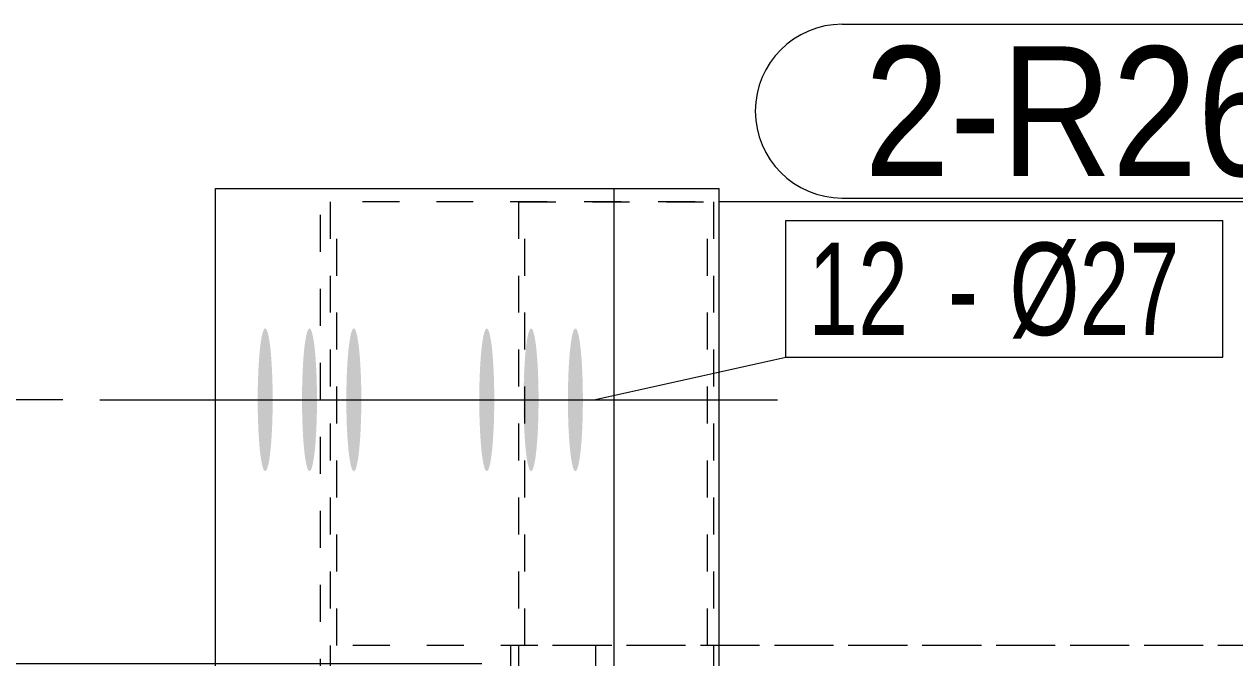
# Model space of a CAD drawing. Header units: millimetres. Extents: x 2 to 825, y 1 to 579.
# Drawn here: x 76.03 to 108.77, y 518.48 to 535.62 of the extents above; entities that cross this region are included whole.
import ezdxf

# ---------------------------------------------------------------- set-up
doc = ezdxf.new("R2010")
doc.units = ezdxf.units.MM
doc.linetypes.add('XKITLINE00', pattern=[0])
doc.linetypes.add('XKITLINE01', pattern=[4, 1, -1, 1, -1])
for name, color, linetype, lineweight in [('Bolt', 3, 'Continuous', 0), ('BoltMark', 7, 'Continuous', 0), ('Dimensions', 7, 'Continuous', 0), ('Part', 2, 'Continuous', 0), ('PartMark', 7, 'Continuous', 0)]:
    doc.layers.add(name, color=color, linetype=linetype, lineweight=lineweight)
doc.styles.add('ARIAL', font='ARIAL.TTF')
doc.styles.add('ARIAL_NARROW', font='ARIALN.TTF')

# ---------------------------------------------------------------- blocks, each defined once
blk = doc.blocks.new('*A45')
at = {"layer": 'Bolt'}
for points in [[(82.748, 525.413), (82.748, 525.365), (82.747, 525.318), (82.747, 525.271), (82.746, 525.224), (82.746, 525.177), (82.745, 525.13), (82.744, 525.084), (82.743, 525.037), (82.742, 524.991), (82.741, 524.946), (82.739, 524.9), (82.738, 524.855), (82.736, 524.81), (82.734, 524.766), (82.732, 524.722), (82.73, 524.678), (82.728, 524.635), (82.726, 524.593), (82.724, 524.551), (82.722, 524.509), (82.719, 524.468), (82.716, 524.428), (82.714, 524.388), (82.711, 524.349), (82.708, 524.311), (82.705, 524.273), (82.702, 524.236), (82.699, 524.2), (82.695, 524.165), (82.692, 524.13), (82.689, 524.096), (82.685, 524.063), (82.681, 524.031), (82.678, 524), (82.674, 523.969), (82.67, 523.94), (82.666, 523.911), (82.662, 523.883), (82.658, 523.856), (82.654, 523.831), (82.65, 523.806), (82.645, 523.782), (82.641, 523.759), (82.636, 523.737), (82.632, 523.717), (82.628, 523.697), (82.623, 523.678), (82.618, 523.661), (82.614, 523.644), (82.609, 523.629), (82.604, 523.614), (82.599, 523.601), (82.595, 523.589), (82.59, 523.578), (82.585, 523.568), (82.58, 523.56), (82.575, 523.552), (82.57, 523.546), (82.565, 523.541), (82.56, 523.537), (82.555, 523.534), (82.55, 523.532), (82.546, 523.531), (82.541, 523.532), (82.536, 523.534), (82.531, 523.537), (82.526, 523.541), (82.521, 523.546), (82.516, 523.552), (82.511, 523.56), (82.506, 523.568), (82.501, 523.578), (82.496, 523.589), (82.492, 523.601), (82.487, 523.614), (82.482, 523.629), (82.477, 523.644), (82.473, 523.661), (82.468, 523.678), (82.464, 523.697), (82.459, 523.717), (82.455, 523.737), (82.45, 523.759), (82.446, 523.782), (82.442, 523.806), (82.437, 523.831), (82.433, 523.856), (82.429, 523.883), (82.425, 523.911), (82.421, 523.94), (82.417, 523.969), (82.413, 524), (82.41, 524.031), (82.406, 524.063), (82.402, 524.096), (82.399, 524.13), (82.396, 524.165), (82.392, 524.2), (82.389, 524.236), (82.386, 524.273), (82.383, 524.311), (82.38, 524.349), (82.377, 524.388), (82.375, 524.428), (82.372, 524.468), (82.37, 524.509), (82.367, 524.551), (82.365, 524.593), (82.363, 524.635), (82.361, 524.678), (82.359, 524.722), (82.357, 524.766), (82.355, 524.81), (82.353, 524.855), (82.352, 524.9), (82.351, 524.946), (82.349, 524.991), (82.348, 525.037), (82.347, 525.084), (82.346, 525.13), (82.345, 525.177), (82.345, 525.224), (82.344, 525.271), (82.344, 525.318), (82.343, 525.365), (82.343, 525.413), (82.343, 525.46), (82.343, 525.507), (82.343, 525.555), (82.344, 525.602), (82.344, 525.649), (82.345, 525.696), (82.345, 525.743), (82.346, 525.79), (82.347, 525.836), (82.348, 525.882), (82.349, 525.929), (82.351, 525.974), (82.352, 526.02), (82.353, 526.065), (82.355, 526.11), (82.357, 526.154), (82.359, 526.198), (82.361, 526.241), (82.363, 526.285), (82.365, 526.327), (82.367, 526.369), (82.37, 526.411), (82.372, 526.451), (82.375, 526.492), (82.377, 526.531), (82.38, 526.57), (82.383, 526.609), (82.386, 526.646), (82.389, 526.683), (82.392, 526.72), (82.396, 526.755), (82.399, 526.79), (82.402, 526.824), (82.406, 526.857), (82.41, 526.889), (82.413, 526.92), (82.417, 526.951), (82.421, 526.98), (82.425, 527.009), (82.429, 527.037), (82.433, 527.063), (82.437, 527.089), (82.442, 527.114), (82.446, 527.138), (82.45, 527.161), (82.455, 527.183), (82.459, 527.203), (82.464, 527.223), (82.468, 527.242), (82.473, 527.259), (82.477, 527.276), (82.482, 527.291), (82.487, 527.305), (82.492, 527.319), (82.496, 527.331), (82.501, 527.342), (82.506, 527.351), (82.511, 527.36), (82.516, 527.368), (82.521, 527.374), (82.526, 527.379), (82.531, 527.383), (82.536, 527.386), (82.541, 527.388), (82.546, 527.389), (82.55, 527.388), (82.555, 527.386), (82.56, 527.383), (82.565, 527.379), (82.57, 527.374), (82.575, 527.368), (82.58, 527.36), (82.585, 527.351), (82.59, 527.342), (82.595, 527.331), (82.599, 527.319), (82.604, 527.305), (82.609, 527.291), (82.614, 527.276), (82.618, 527.259), (82.623, 527.242), (82.628, 527.223), (82.632, 527.203), (82.636, 527.183), (82.641, 527.161), (82.645, 527.138), (82.65, 527.114), (82.654, 527.089), (82.658, 527.063), (82.662, 527.037), (82.666, 527.009), (82.67, 526.98), (82.674, 526.951), (82.678, 526.92), (82.681, 526.889), (82.685, 526.857), (82.689, 526.824), (82.692, 526.79), (82.695, 526.755), (82.699, 526.72), (82.702, 526.683), (82.705, 526.646), (82.708, 526.609), (82.711, 526.57), (82.714, 526.531), (82.716, 526.492), (82.719, 526.451), (82.722, 526.411), (82.724, 526.369), (82.726, 526.327), (82.728, 526.285), (82.73, 526.241), (82.732, 526.198), (82.734, 526.154), (82.736, 526.11), (82.738, 526.065), (82.739, 526.02), (82.741, 525.974), (82.742, 525.929), (82.743, 525.882), (82.744, 525.836), (82.745, 525.79), (82.746, 525.743), (82.746, 525.696), (82.747, 525.649), (82.747, 525.602), (82.748, 525.555), (82.748, 525.507), (82.748, 525.46)], [(83.947, 525.413), (83.946, 525.365), (83.946, 525.318), (83.946, 525.271), (83.945, 525.224), (83.944, 525.177), (83.944, 525.13), (83.943, 525.084), (83.942, 525.037), (83.941, 524.991), (83.939, 524.946), (83.938, 524.9), (83.936, 524.855), (83.935, 524.81), (83.933, 524.766), (83.931, 524.722), (83.929, 524.678), (83.927, 524.635), (83.925, 524.593), (83.923, 524.551), (83.92, 524.509), (83.918, 524.468), (83.915, 524.428), (83.913, 524.388), (83.91, 524.349), (83.907, 524.311), (83.904, 524.273), (83.901, 524.236), (83.898, 524.2), (83.894, 524.165), (83.891, 524.13), (83.887, 524.096), (83.884, 524.063), (83.88, 524.031), (83.876, 524), (83.873, 523.969), (83.869, 523.94), (83.865, 523.911), (83.861, 523.883), (83.857, 523.856), (83.853, 523.831), (83.848, 523.806), (83.844, 523.782), (83.84, 523.759), (83.835, 523.737), (83.831, 523.717), (83.826, 523.697), (83.822, 523.678), (83.817, 523.661), (83.812, 523.644), (83.808, 523.629), (83.803, 523.614), (83.798, 523.601), (83.793, 523.589), (83.789, 523.578), (83.784, 523.568), (83.779, 523.56), (83.774, 523.552), (83.769, 523.546), (83.764, 523.541), (83.759, 523.537), (83.754, 523.534), (83.749, 523.532), (83.744, 523.531), (83.739, 523.532), (83.734, 523.534), (83.729, 523.537), (83.725, 523.541), (83.72, 523.546), (83.715, 523.552), (83.71, 523.56), (83.705, 523.568), (83.7, 523.578), (83.695, 523.589), (83.69, 523.601), (83.686, 523.614), (83.681, 523.629), (83.676, 523.644), (83.672, 523.661), (83.667, 523.678), (83.662, 523.697), (83.658, 523.717), (83.653, 523.737), (83.649, 523.759), (83.645, 523.782), (83.64, 523.806), (83.636, 523.831), (83.632, 523.856), (83.628, 523.883), (83.624, 523.911), (83.62, 523.94), (83.616, 523.969), (83.612, 524), (83.608, 524.031), (83.605, 524.063), (83.601, 524.096), (83.598, 524.13), (83.594, 524.165), (83.591, 524.2), (83.588, 524.236), (83.585, 524.273), (83.582, 524.311), (83.579, 524.349), (83.576, 524.388), (83.573, 524.428), (83.571, 524.468), (83.568, 524.509), (83.566, 524.551), (83.564, 524.593), (83.561, 524.635), (83.559, 524.678), (83.557, 524.722), (83.556, 524.766), (83.554, 524.81), (83.552, 524.855), (83.551, 524.9), (83.549, 524.946), (83.548, 524.991), (83.547, 525.037), (83.546, 525.084), (83.545, 525.13), (83.544, 525.177), (83.544, 525.224), (83.543, 525.271), (83.543, 525.318), (83.542, 525.365), (83.542, 525.413), (83.542, 525.46), (83.542, 525.507), (83.542, 525.555), (83.543, 525.602), (83.543, 525.649), (83.544, 525.696), (83.544, 525.743), (83.545, 525.79), (83.546, 525.836), (83.547, 525.882), (83.548, 525.929), (83.549, 525.974), (83.551, 526.02), (83.552, 526.065), (83.554, 526.11), (83.556, 526.154), (83.557, 526.198), (83.559, 526.241), (83.561, 526.285), (83.564, 526.327), (83.566, 526.369), (83.568, 526.411), (83.571, 526.451), (83.573, 526.492), (83.576, 526.531), (83.579, 526.57), (83.582, 526.609), (83.585, 526.646), (83.588, 526.683), (83.591, 526.72), (83.594, 526.755), (83.598, 526.79), (83.601, 526.824), (83.605, 526.857), (83.608, 526.889), (83.612, 526.92), (83.616, 526.951), (83.62, 526.98), (83.624, 527.009), (83.628, 527.037), (83.632, 527.063), (83.636, 527.089), (83.64, 527.114), (83.645, 527.138), (83.649, 527.161), (83.653, 527.183), (83.658, 527.203), (83.662, 527.223), (83.667, 527.242), (83.672, 527.259), (83.676, 527.276), (83.681, 527.291), (83.686, 527.305), (83.69, 527.319), (83.695, 527.331), (83.7, 527.342), (83.705, 527.351), (83.71, 527.36), (83.715, 527.368), (83.72, 527.374), (83.725, 527.379), (83.729, 527.383), (83.734, 527.386), (83.739, 527.388), (83.744, 527.389), (83.749, 527.388), (83.754, 527.386), (83.759, 527.383), (83.764, 527.379), (83.769, 527.374), (83.774, 527.368), (83.779, 527.36), (83.784, 527.351), (83.789, 527.342), (83.793, 527.331), (83.798, 527.319), (83.803, 527.305), (83.808, 527.291), (83.812, 527.276), (83.817, 527.259), (83.822, 527.242), (83.826, 527.223), (83.831, 527.203), (83.835, 527.183), (83.84, 527.161), (83.844, 527.138), (83.848, 527.114), (83.853, 527.089), (83.857, 527.063), (83.861, 527.037), (83.865, 527.009), (83.869, 526.98), (83.873, 526.951), (83.876, 526.92), (83.88, 526.889), (83.884, 526.857), (83.887, 526.824), (83.891, 526.79), (83.894, 526.755), (83.898, 526.72), (83.901, 526.683), (83.904, 526.646), (83.907, 526.609), (83.91, 526.57), (83.913, 526.531), (83.915, 526.492), (83.918, 526.451), (83.92, 526.411), (83.923, 526.369), (83.925, 526.327), (83.927, 526.285), (83.929, 526.241), (83.931, 526.198), (83.933, 526.154), (83.935, 526.11), (83.936, 526.065), (83.938, 526.02), (83.939, 525.974), (83.941, 525.929), (83.942, 525.882), (83.943, 525.836), (83.944, 525.79), (83.944, 525.743), (83.945, 525.696), (83.946, 525.649), (83.946, 525.602), (83.946, 525.555), (83.947, 525.507), (83.947, 525.46)], [(85.145, 525.413), (85.145, 525.365), (85.145, 525.318), (85.144, 525.271), (85.144, 525.224), (85.143, 525.177), (85.142, 525.13), (85.142, 525.084), (85.141, 525.037), (85.139, 524.991), (85.138, 524.946), (85.137, 524.9), (85.135, 524.855), (85.134, 524.81), (85.132, 524.766), (85.13, 524.722), (85.128, 524.678), (85.126, 524.635), (85.124, 524.593), (85.122, 524.551), (85.119, 524.509), (85.117, 524.468), (85.114, 524.428), (85.111, 524.388), (85.109, 524.349), (85.106, 524.311), (85.103, 524.273), (85.1, 524.236), (85.096, 524.2), (85.093, 524.165), (85.09, 524.13), (85.086, 524.096), (85.083, 524.063), (85.079, 524.031), (85.075, 524), (85.071, 523.969), (85.068, 523.94), (85.064, 523.911), (85.06, 523.883), (85.056, 523.856), (85.051, 523.831), (85.047, 523.806), (85.043, 523.782), (85.038, 523.759), (85.034, 523.737), (85.03, 523.717), (85.025, 523.697), (85.021, 523.678), (85.016, 523.661), (85.011, 523.644), (85.007, 523.629), (85.002, 523.614), (84.997, 523.601), (84.992, 523.589), (84.987, 523.578), (84.983, 523.568), (84.978, 523.56), (84.973, 523.552), (84.968, 523.546), (84.963, 523.541), (84.958, 523.537), (84.953, 523.534), (84.948, 523.532), (84.943, 523.531), (84.938, 523.532), (84.933, 523.534), (84.928, 523.537), (84.923, 523.541), (84.918, 523.546), (84.913, 523.552), (84.909, 523.56), (84.904, 523.568), (84.899, 523.578), (84.894, 523.589), (84.889, 523.601), (84.884, 523.614), (84.88, 523.629), (84.875, 523.644), (84.87, 523.661), (84.866, 523.678), (84.861, 523.697), (84.857, 523.717), (84.852, 523.737), (84.848, 523.759), (84.843, 523.782), (84.839, 523.806), (84.835, 523.831), (84.831, 523.856), (84.827, 523.883), (84.823, 523.911), (84.819, 523.94), (84.815, 523.969), (84.811, 524), (84.807, 524.031), (84.804, 524.063), (84.8, 524.096), (84.797, 524.13), (84.793, 524.165), (84.79, 524.2), (84.787, 524.236), (84.784, 524.273), (84.781, 524.311), (84.778, 524.349), (84.775, 524.388), (84.772, 524.428), (84.77, 524.468), (84.767, 524.509), (84.765, 524.551), (84.762, 524.593), (84.76, 524.635), (84.758, 524.678), (84.756, 524.722), (84.754, 524.766), (84.753, 524.81), (84.751, 524.855), (84.75, 524.9), (84.748, 524.946), (84.747, 524.991), (84.746, 525.037), (84.745, 525.084), (84.744, 525.13), (84.743, 525.177), (84.742, 525.224), (84.742, 525.271), (84.741, 525.318), (84.741, 525.365), (84.741, 525.413), (84.741, 525.46), (84.741, 525.507), (84.741, 525.555), (84.741, 525.602), (84.742, 525.649), (84.742, 525.696), (84.743, 525.743), (84.744, 525.79), (84.745, 525.836), (84.746, 525.882), (84.747, 525.929), (84.748, 525.974), (84.75, 526.02), (84.751, 526.065), (84.753, 526.11), (84.754, 526.154), (84.756, 526.198), (84.758, 526.241), (84.76, 526.285), (84.762, 526.327), (84.765, 526.369), (84.767, 526.411), (84.77, 526.451), (84.772, 526.492), (84.775, 526.531), (84.778, 526.57), (84.781, 526.609), (84.784, 526.646), (84.787, 526.683), (84.79, 526.72), (84.793, 526.755), (84.797, 526.79), (84.8, 526.824), (84.804, 526.857), (84.807, 526.889), (84.811, 526.92), (84.815, 526.951), (84.819, 526.98), (84.823, 527.009), (84.827, 527.037), (84.831, 527.063), (84.835, 527.089), (84.839, 527.114), (84.843, 527.138), (84.848, 527.161), (84.852, 527.183), (84.857, 527.203), (84.861, 527.223), (84.866, 527.242), (84.87, 527.259), (84.875, 527.276), (84.88, 527.291), (84.884, 527.305), (84.889, 527.319), (84.894, 527.331), (84.899, 527.342), (84.904, 527.351), (84.909, 527.36), (84.913, 527.368), (84.918, 527.374), (84.923, 527.379), (84.928, 527.383), (84.933, 527.386), (84.938, 527.388), (84.943, 527.389), (84.948, 527.388), (84.953, 527.386), (84.958, 527.383), (84.963, 527.379), (84.968, 527.374), (84.973, 527.368), (84.978, 527.36), (84.983, 527.351), (84.987, 527.342), (84.992, 527.331), (84.997, 527.319), (85.002, 527.305), (85.007, 527.291), (85.011, 527.276), (85.016, 527.259), (85.021, 527.242), (85.025, 527.223), (85.03, 527.203), (85.034, 527.183), (85.038, 527.161), (85.043, 527.138), (85.047, 527.114), (85.051, 527.089), (85.056, 527.063), (85.06, 527.037), (85.064, 527.009), (85.068, 526.98), (85.071, 526.951), (85.075, 526.92), (85.079, 526.889), (85.083, 526.857), (85.086, 526.824), (85.09, 526.79), (85.093, 526.755), (85.096, 526.72), (85.1, 526.683), (85.103, 526.646), (85.106, 526.609), (85.109, 526.57), (85.111, 526.531), (85.114, 526.492), (85.117, 526.451), (85.119, 526.411), (85.122, 526.369), (85.124, 526.327), (85.126, 526.285), (85.128, 526.241), (85.13, 526.198), (85.132, 526.154), (85.134, 526.11), (85.135, 526.065), (85.137, 526.02), (85.138, 525.974), (85.139, 525.929), (85.141, 525.882), (85.142, 525.836), (85.142, 525.79), (85.143, 525.743), (85.144, 525.696), (85.144, 525.649), (85.145, 525.602), (85.145, 525.555), (85.145, 525.507), (85.145, 525.46)], [(88.742, 525.413), (88.742, 525.365), (88.741, 525.318), (88.741, 525.271), (88.74, 525.224), (88.74, 525.177), (88.739, 525.13), (88.738, 525.084), (88.737, 525.037), (88.736, 524.991), (88.734, 524.946), (88.733, 524.9), (88.732, 524.855), (88.73, 524.81), (88.728, 524.766), (88.726, 524.722), (88.724, 524.678), (88.722, 524.635), (88.72, 524.593), (88.718, 524.551), (88.716, 524.509), (88.713, 524.468), (88.71, 524.428), (88.708, 524.388), (88.705, 524.349), (88.702, 524.311), (88.699, 524.273), (88.696, 524.236), (88.693, 524.2), (88.689, 524.165), (88.686, 524.13), (88.683, 524.096), (88.679, 524.063), (88.675, 524.031), (88.672, 524), (88.668, 523.969), (88.664, 523.94), (88.66, 523.911), (88.656, 523.883), (88.652, 523.856), (88.648, 523.831), (88.644, 523.806), (88.639, 523.782), (88.635, 523.759), (88.63, 523.737), (88.626, 523.717), (88.622, 523.697), (88.617, 523.678), (88.612, 523.661), (88.608, 523.644), (88.603, 523.629), (88.598, 523.614), (88.593, 523.601), (88.589, 523.589), (88.584, 523.578), (88.579, 523.568), (88.574, 523.56), (88.569, 523.552), (88.564, 523.546), (88.559, 523.541), (88.554, 523.537), (88.549, 523.534), (88.544, 523.532), (88.54, 523.531), (88.535, 523.532), (88.53, 523.534), (88.525, 523.537), (88.52, 523.541), (88.515, 523.546), (88.51, 523.552), (88.505, 523.56), (88.5, 523.568), (88.495, 523.578), (88.49, 523.589), (88.486, 523.601), (88.481, 523.614), (88.476, 523.629), (88.471, 523.644), (88.467, 523.661), (88.462, 523.678), (88.458, 523.697), (88.453, 523.717), (88.449, 523.737), (88.444, 523.759), (88.44, 523.782), (88.436, 523.806), (88.431, 523.831), (88.427, 523.856), (88.423, 523.883), (88.419, 523.911), (88.415, 523.94), (88.411, 523.969), (88.407, 524), (88.404, 524.031), (88.4, 524.063), (88.396, 524.096), (88.393, 524.13), (88.39, 524.165), (88.386, 524.2), (88.383, 524.236), (88.38, 524.273), (88.377, 524.311), (88.374, 524.349), (88.371, 524.388), (88.369, 524.428), (88.366, 524.468), (88.364, 524.509), (88.361, 524.551), (88.359, 524.593), (88.357, 524.635), (88.355, 524.678), (88.353, 524.722), (88.351, 524.766), (88.349, 524.81), (88.347, 524.855), (88.346, 524.9), (88.345, 524.946), (88.343, 524.991), (88.342, 525.037), (88.341, 525.084), (88.34, 525.13), (88.339, 525.177), (88.339, 525.224), (88.338, 525.271), (88.338, 525.318), (88.337, 525.365), (88.337, 525.413), (88.337, 525.46), (88.337, 525.507), (88.337, 525.555), (88.338, 525.602), (88.338, 525.649), (88.339, 525.696), (88.339, 525.743), (88.34, 525.79), (88.341, 525.836), (88.342, 525.882), (88.343, 525.929), (88.345, 525.974), (88.346, 526.02), (88.347, 526.065), (88.349, 526.11), (88.351, 526.154), (88.353, 526.198), (88.355, 526.241), (88.357, 526.285), (88.359, 526.327), (88.361, 526.369), (88.364, 526.411), (88.366, 526.451), (88.369, 526.492), (88.371, 526.531), (88.374, 526.57), (88.377, 526.609), (88.38, 526.646), (88.383, 526.683), (88.386, 526.72), (88.39, 526.755), (88.393, 526.79), (88.396, 526.824), (88.4, 526.857), (88.404, 526.889), (88.407, 526.92), (88.411, 526.951), (88.415, 526.98), (88.419, 527.009), (88.423, 527.037), (88.427, 527.063), (88.431, 527.089), (88.436, 527.114), (88.44, 527.138), (88.444, 527.161), (88.449, 527.183), (88.453, 527.203), (88.458, 527.223), (88.462, 527.242), (88.467, 527.259), (88.471, 527.276), (88.476, 527.291), (88.481, 527.305), (88.486, 527.319), (88.49, 527.331), (88.495, 527.342), (88.5, 527.351), (88.505, 527.36), (88.51, 527.368), (88.515, 527.374), (88.52, 527.379), (88.525, 527.383), (88.53, 527.386), (88.535, 527.388), (88.54, 527.389), (88.544, 527.388), (88.549, 527.386), (88.554, 527.383), (88.559, 527.379), (88.564, 527.374), (88.569, 527.368), (88.574, 527.36), (88.579, 527.351), (88.584, 527.342), (88.589, 527.331), (88.593, 527.319), (88.598, 527.305), (88.603, 527.291), (88.608, 527.276), (88.612, 527.259), (88.617, 527.242), (88.622, 527.223), (88.626, 527.203), (88.63, 527.183), (88.635, 527.161), (88.639, 527.138), (88.644, 527.114), (88.648, 527.089), (88.652, 527.063), (88.656, 527.037), (88.66, 527.009), (88.664, 526.98), (88.668, 526.951), (88.672, 526.92), (88.675, 526.889), (88.679, 526.857), (88.683, 526.824), (88.686, 526.79), (88.689, 526.755), (88.693, 526.72), (88.696, 526.683), (88.699, 526.646), (88.702, 526.609), (88.705, 526.57), (88.708, 526.531), (88.71, 526.492), (88.713, 526.451), (88.716, 526.411), (88.718, 526.369), (88.72, 526.327), (88.722, 526.285), (88.724, 526.241), (88.726, 526.198), (88.728, 526.154), (88.73, 526.11), (88.732, 526.065), (88.733, 526.02), (88.734, 525.974), (88.736, 525.929), (88.737, 525.882), (88.738, 525.836), (88.739, 525.79), (88.74, 525.743), (88.74, 525.696), (88.741, 525.649), (88.741, 525.602), (88.742, 525.555), (88.742, 525.507), (88.742, 525.46)], [(89.941, 525.413), (89.94, 525.365), (89.94, 525.318), (89.94, 525.271), (89.939, 525.224), (89.938, 525.177), (89.938, 525.13), (89.937, 525.084), (89.936, 525.037), (89.935, 524.991), (89.933, 524.946), (89.932, 524.9), (89.93, 524.855), (89.929, 524.81), (89.927, 524.766), (89.925, 524.722), (89.923, 524.678), (89.921, 524.635), (89.919, 524.593), (89.917, 524.551), (89.914, 524.509), (89.912, 524.468), (89.909, 524.428), (89.907, 524.388), (89.904, 524.349), (89.901, 524.311), (89.898, 524.273), (89.895, 524.236), (89.891, 524.2), (89.888, 524.165), (89.885, 524.13), (89.881, 524.096), (89.878, 524.063), (89.874, 524.031), (89.87, 524), (89.867, 523.969), (89.863, 523.94), (89.859, 523.911), (89.855, 523.883), (89.851, 523.856), (89.847, 523.831), (89.842, 523.806), (89.838, 523.782), (89.834, 523.759), (89.829, 523.737), (89.825, 523.717), (89.82, 523.697), (89.816, 523.678), (89.811, 523.661), (89.806, 523.644), (89.802, 523.629), (89.797, 523.614), (89.792, 523.601), (89.787, 523.589), (89.783, 523.578), (89.778, 523.568), (89.773, 523.56), (89.768, 523.552), (89.763, 523.546), (89.758, 523.541), (89.753, 523.537), (89.748, 523.534), (89.743, 523.532), (89.738, 523.531), (89.733, 523.532), (89.728, 523.534), (89.723, 523.537), (89.718, 523.541), (89.714, 523.546), (89.709, 523.552), (89.704, 523.56), (89.699, 523.568), (89.694, 523.578), (89.689, 523.589), (89.684, 523.601), (89.68, 523.614), (89.675, 523.629), (89.67, 523.644), (89.666, 523.661), (89.661, 523.678), (89.656, 523.697), (89.652, 523.717), (89.647, 523.737), (89.643, 523.759), (89.639, 523.782), (89.634, 523.806), (89.63, 523.831), (89.626, 523.856), (89.622, 523.883), (89.618, 523.911), (89.614, 523.94), (89.61, 523.969), (89.606, 524), (89.602, 524.031), (89.599, 524.063), (89.595, 524.096), (89.592, 524.13), (89.588, 524.165), (89.585, 524.2), (89.582, 524.236), (89.579, 524.273), (89.576, 524.311), (89.573, 524.349), (89.57, 524.388), (89.567, 524.428), (89.565, 524.468), (89.562, 524.509), (89.56, 524.551), (89.558, 524.593), (89.555, 524.635), (89.553, 524.678), (89.551, 524.722), (89.55, 524.766), (89.548, 524.81), (89.546, 524.855), (89.545, 524.9), (89.543, 524.946), (89.542, 524.991), (89.541, 525.037), (89.54, 525.084), (89.539, 525.13), (89.538, 525.177), (89.538, 525.224), (89.537, 525.271), (89.537, 525.318), (89.536, 525.365), (89.536, 525.413), (89.536, 525.46), (89.536, 525.507), (89.536, 525.555), (89.537, 525.602), (89.537, 525.649), (89.538, 525.696), (89.538, 525.743), (89.539, 525.79), (89.54, 525.836), (89.541, 525.882), (89.542, 525.929), (89.543, 525.974), (89.545, 526.02), (89.546, 526.065), (89.548, 526.11), (89.55, 526.154), (89.551, 526.198), (89.553, 526.241), (89.555, 526.285), (89.558, 526.327), (89.56, 526.369), (89.562, 526.411), (89.565, 526.451), (89.567, 526.492), (89.57, 526.531), (89.573, 526.57), (89.576, 526.609), (89.579, 526.646), (89.582, 526.683), (89.585, 526.72), (89.588, 526.755), (89.592, 526.79), (89.595, 526.824), (89.599, 526.857), (89.602, 526.889), (89.606, 526.92), (89.61, 526.951), (89.614, 526.98), (89.618, 527.009), (89.622, 527.037), (89.626, 527.063), (89.63, 527.089), (89.634, 527.114), (89.639, 527.138), (89.643, 527.161), (89.647, 527.183), (89.652, 527.203), (89.656, 527.223), (89.661, 527.242), (89.666, 527.259), (89.67, 527.276), (89.675, 527.291), (89.68, 527.305), (89.684, 527.319), (89.689, 527.331), (89.694, 527.342), (89.699, 527.351), (89.704, 527.36), (89.709, 527.368), (89.714, 527.374), (89.718, 527.379), (89.723, 527.383), (89.728, 527.386), (89.733, 527.388), (89.738, 527.389), (89.743, 527.388), (89.748, 527.386), (89.753, 527.383), (89.758, 527.379), (89.763, 527.374), (89.768, 527.368), (89.773, 527.36), (89.778, 527.351), (89.783, 527.342), (89.787, 527.331), (89.792, 527.319), (89.797, 527.305), (89.802, 527.291), (89.806, 527.276), (89.811, 527.259), (89.816, 527.242), (89.82, 527.223), (89.825, 527.203), (89.829, 527.183), (89.834, 527.161), (89.838, 527.138), (89.842, 527.114), (89.847, 527.089), (89.851, 527.063), (89.855, 527.037), (89.859, 527.009), (89.863, 526.98), (89.867, 526.951), (89.87, 526.92), (89.874, 526.889), (89.878, 526.857), (89.881, 526.824), (89.885, 526.79), (89.888, 526.755), (89.891, 526.72), (89.895, 526.683), (89.898, 526.646), (89.901, 526.609), (89.904, 526.57), (89.907, 526.531), (89.909, 526.492), (89.912, 526.451), (89.914, 526.411), (89.917, 526.369), (89.919, 526.327), (89.921, 526.285), (89.923, 526.241), (89.925, 526.198), (89.927, 526.154), (89.929, 526.11), (89.93, 526.065), (89.932, 526.02), (89.933, 525.974), (89.935, 525.929), (89.936, 525.882), (89.937, 525.836), (89.938, 525.79), (89.938, 525.743), (89.939, 525.696), (89.94, 525.649), (89.94, 525.602), (89.94, 525.555), (89.941, 525.507), (89.941, 525.46)], [(91.139, 525.413), (91.139, 525.365), (91.139, 525.318), (91.138, 525.271), (91.138, 525.224), (91.137, 525.177), (91.136, 525.13), (91.136, 525.084), (91.134, 525.037), (91.133, 524.991), (91.132, 524.946), (91.131, 524.9), (91.129, 524.855), (91.128, 524.81), (91.126, 524.766), (91.124, 524.722), (91.122, 524.678), (91.12, 524.635), (91.118, 524.593), (91.116, 524.551), (91.113, 524.509), (91.111, 524.468), (91.108, 524.428), (91.105, 524.388), (91.103, 524.349), (91.1, 524.311), (91.097, 524.273), (91.093, 524.236), (91.09, 524.2), (91.087, 524.165), (91.084, 524.13), (91.08, 524.096), (91.077, 524.063), (91.073, 524.031), (91.069, 524), (91.065, 523.969), (91.062, 523.94), (91.058, 523.911), (91.054, 523.883), (91.05, 523.856), (91.045, 523.831), (91.041, 523.806), (91.037, 523.782), (91.032, 523.759), (91.028, 523.737), (91.024, 523.717), (91.019, 523.697), (91.015, 523.678), (91.01, 523.661), (91.005, 523.644), (91.001, 523.629), (90.996, 523.614), (90.991, 523.601), (90.986, 523.589), (90.981, 523.578), (90.977, 523.568), (90.972, 523.56), (90.967, 523.552), (90.962, 523.546), (90.957, 523.541), (90.952, 523.537), (90.947, 523.534), (90.942, 523.532), (90.937, 523.531), (90.932, 523.532), (90.927, 523.534), (90.922, 523.537), (90.917, 523.541), (90.912, 523.546), (90.907, 523.552), (90.903, 523.56), (90.898, 523.568), (90.893, 523.578), (90.888, 523.589), (90.883, 523.601), (90.878, 523.614), (90.874, 523.629), (90.869, 523.644), (90.864, 523.661), (90.86, 523.678), (90.855, 523.697), (90.851, 523.717), (90.846, 523.737), (90.842, 523.759), (90.837, 523.782), (90.833, 523.806), (90.829, 523.831), (90.825, 523.856), (90.821, 523.883), (90.817, 523.911), (90.813, 523.94), (90.809, 523.969), (90.805, 524), (90.801, 524.031), (90.798, 524.063), (90.794, 524.096), (90.791, 524.13), (90.787, 524.165), (90.784, 524.2), (90.781, 524.236), (90.778, 524.273), (90.775, 524.311), (90.772, 524.349), (90.769, 524.388), (90.766, 524.428), (90.764, 524.468), (90.761, 524.509), (90.759, 524.551), (90.756, 524.593), (90.754, 524.635), (90.752, 524.678), (90.75, 524.722), (90.748, 524.766), (90.747, 524.81), (90.745, 524.855), (90.744, 524.9), (90.742, 524.946), (90.741, 524.991), (90.74, 525.037), (90.739, 525.084), (90.738, 525.13), (90.737, 525.177), (90.736, 525.224), (90.736, 525.271), (90.735, 525.318), (90.735, 525.365), (90.735, 525.413), (90.735, 525.46), (90.735, 525.507), (90.735, 525.555), (90.735, 525.602), (90.736, 525.649), (90.736, 525.696), (90.737, 525.743), (90.738, 525.79), (90.739, 525.836), (90.74, 525.882), (90.741, 525.929), (90.742, 525.974), (90.744, 526.02), (90.745, 526.065), (90.747, 526.11), (90.748, 526.154), (90.75, 526.198), (90.752, 526.241), (90.754, 526.285), (90.756, 526.327), (90.759, 526.369), (90.761, 526.411), (90.764, 526.451), (90.766, 526.492), (90.769, 526.531), (90.772, 526.57), (90.775, 526.609), (90.778, 526.646), (90.781, 526.683), (90.784, 526.72), (90.787, 526.755), (90.791, 526.79), (90.794, 526.824), (90.798, 526.857), (90.801, 526.889), (90.805, 526.92), (90.809, 526.951), (90.813, 526.98), (90.817, 527.009), (90.821, 527.037), (90.825, 527.063), (90.829, 527.089), (90.833, 527.114), (90.837, 527.138), (90.842, 527.161), (90.846, 527.183), (90.851, 527.203), (90.855, 527.223), (90.86, 527.242), (90.864, 527.259), (90.869, 527.276), (90.874, 527.291), (90.878, 527.305), (90.883, 527.319), (90.888, 527.331), (90.893, 527.342), (90.898, 527.351), (90.903, 527.36), (90.907, 527.368), (90.912, 527.374), (90.917, 527.379), (90.922, 527.383), (90.927, 527.386), (90.932, 527.388), (90.937, 527.389), (90.942, 527.388), (90.947, 527.386), (90.952, 527.383), (90.957, 527.379), (90.962, 527.374), (90.967, 527.368), (90.972, 527.36), (90.977, 527.351), (90.981, 527.342), (90.986, 527.331), (90.991, 527.319), (90.996, 527.305), (91.001, 527.291), (91.005, 527.276), (91.01, 527.259), (91.015, 527.242), (91.019, 527.223), (91.024, 527.203), (91.028, 527.183), (91.032, 527.161), (91.037, 527.138), (91.041, 527.114), (91.045, 527.089), (91.05, 527.063), (91.054, 527.037), (91.058, 527.009), (91.062, 526.98), (91.065, 526.951), (91.069, 526.92), (91.073, 526.889), (91.077, 526.857), (91.08, 526.824), (91.084, 526.79), (91.087, 526.755), (91.09, 526.72), (91.093, 526.683), (91.097, 526.646), (91.1, 526.609), (91.103, 526.57), (91.105, 526.531), (91.108, 526.492), (91.111, 526.451), (91.113, 526.411), (91.116, 526.369), (91.118, 526.327), (91.12, 526.285), (91.122, 526.241), (91.124, 526.198), (91.126, 526.154), (91.128, 526.11), (91.129, 526.065), (91.131, 526.02), (91.132, 525.974), (91.133, 525.929), (91.134, 525.882), (91.136, 525.836), (91.136, 525.79), (91.137, 525.743), (91.138, 525.696), (91.138, 525.649), (91.139, 525.602), (91.139, 525.555), (91.139, 525.507), (91.139, 525.46)]]:
    blk.add_hatch(color=3, dxfattribs=at).paths.add_polyline_path(points, flags=17)
at = {"layer": 'Bolt', "color": 3, "linetype": 'XKITLINE00', "lineweight": 0}
for p, q in [((78.07, 525.46), (88.015, 525.46)), ((79.269, 525.46), (89.214, 525.46)), ((80.468, 525.46), (90.413, 525.46)), ((84.064, 525.46), (94.009, 525.46)), ((85.263, 525.46), (95.208, 525.46)), ((86.462, 525.46), (96.407, 525.46))]:
    blk.add_line(p, q, dxfattribs=at)
blk = doc.blocks.new('*A46')
at = {"layer": 'Part', "color": 7, "linetype": 'XKITLINE01', "lineweight": 0}
for p, q in [((89.404, 505.817), (89.404, 530.817)), ((89.404, 530.817), (94.827, 530.817)), ((89.57, 518.817), (89.57, 530.817)), ((94.512, 518.817), (94.512, 530.817)), ((94.678, 505.817), (94.678, 530.817)), ((591.319, 518.817), (89.57, 518.817))]:
    blk.add_line(p, q, dxfattribs=at)
at = {"layer": 'Part', "color": 2, "linetype": 'XKITLINE00', "lineweight": 0}
blk.add_line((591.319, 530.817), (94.827, 530.817), dxfattribs=at)
blk = doc.blocks.new('*A62')
at = {"layer": 'Part', "color": 2, "linetype": 'XKITLINE00', "lineweight": 0}
for p, q in [((81.197, 531.174), (94.827, 531.174)), ((81.197, 505.46), (81.197, 531.174)), ((91.986, 505.46), (91.986, 531.174)), ((94.827, 505.46), (94.827, 531.174))]:
    blk.add_line(p, q, dxfattribs=at)
at = {"layer": 'Part', "color": 7, "linetype": 'XKITLINE01', "lineweight": 0}
blk.add_line((84.038, 505.46), (84.038, 531.174), dxfattribs=at)
blk = doc.blocks.new('*A63')
at = {"layer": 'Part', "color": 7, "linetype": 'XKITLINE01', "lineweight": 0}
for p, q in [((366.176, 530.817), (84.309, 530.817)), ((84.309, 505.817), (84.309, 530.817)), ((84.48, 518.817), (84.48, 530.817)), ((365.919, 518.817), (84.48, 518.817)), ((89.185, 518.817), (89.185, 517.817)), ((91.489, 517.817), (91.489, 518.817))]:
    blk.add_line(p, q, dxfattribs=at)
blk = doc.blocks.new('*A144')
at = {"layer": 'Dimensions', "color": 7, "linetype": 'XKITLINE00', "lineweight": 0}
for p, q in [((64.555, 526.308), (66.252, 524.611)), ((77.07, 525.46), (62.554, 525.46)), ((65.404, 518.317), (65.404, 525.46)), ((64.555, 519.166), (66.252, 517.469)), ((88.404, 518.317), (62.554, 518.317))]:
    blk.add_line(p, q, dxfattribs=at)
at = {"layer": 'Dimensions', "color": 3}
for p in [(65.404, 525.46), (65.404, 518.317)]:
    blk.add_point(p, dxfattribs=at)
at = {"layer": 'Dimensions', "color": 3, "style": 'ARIAL', "width": 0.85}
blk.add_text('50', height=3, rotation=90.0002, dxfattribs=at).set_placement((64.054, 519.663))
blk = doc.blocks.new('*A149')
at = {"layer": 'BoltMark', "color": 7, "linetype": 'XKITLINE00', "lineweight": 0}
for p, q in [((96.63, 530.31), (108.447, 530.31)), ((96.63, 526.61), (96.63, 530.31)), ((108.447, 526.61), (108.447, 530.31)), ((91.434, 525.46), (96.63, 526.61)), ((96.63, 526.61), (108.447, 526.61))]:
    blk.add_line(p, q, dxfattribs=at)
at = {"layer": 'BoltMark', "color": 3, "style": 'ARIAL_NARROW', "width": 0.85}
for s, p in [('12', (97.23, 527.21)), ('Ø27', (102.679, 527.21)), ('-', (101.02, 527.21))]:
    blk.add_text(s, height=2.5, dxfattribs=at).set_placement(p)
blk = doc.blocks.new('*A159')
at = {"layer": 'PartMark', "color": 7, "linetype": 'XKITLINE00', "lineweight": 0}
for p, q in [((98.154, 535.617), (121.802, 535.617)), ((98.154, 530.917), (121.802, 530.917))]:
    blk.add_line(p, q, dxfattribs=at)
for centre, start, end in [((98.154, 533.267), 90, 270), ((121.802, 533.267), 270, 90)]:
    blk.add_arc(centre, 2.35, start, end, dxfattribs=at)
at = {"layer": 'PartMark', "color": 1, "style": 'ARIAL', "width": 0.85}
blk.add_text('2-R26', height=3.5, dxfattribs=at).set_placement((98.754, 531.517))
at = {"layer": 'PartMark', "color": 3, "style": 'ARIAL', "width": 0.85}
for s, p in [('/', (112.515, 531.517)), ('174', (114.527, 531.517))]:
    blk.add_text(s, height=3, dxfattribs=at).set_placement(p)
blk = doc.blocks.new('*A164')
at = {"layer": 'Dimensions', "color": 7, "linetype": 'XKITLINE00', "lineweight": 0}
for p, q in [((64.555, 519.166), (66.252, 517.469)), ((88.404, 518.317), (62.554, 518.317)), ((65.404, 511.174), (65.404, 518.317)), ((64.555, 512.023), (66.252, 510.326)), ((77.07, 511.174), (62.554, 511.174))]:
    blk.add_line(p, q, dxfattribs=at)
at = {"layer": 'Dimensions', "color": 3}
for p in [(65.404, 518.317), (65.404, 511.174)]:
    blk.add_point(p, dxfattribs=at)
at = {"layer": 'Dimensions', "color": 3, "style": 'ARIAL', "width": 0.85}
blk.add_text('50', height=3, rotation=90.0002, dxfattribs=at).set_placement((64.054, 512.521))

msp = doc.modelspace()

# ---------------------------------------------------------------- block references
at = {"lineweight": 0}
for name in ['*A159', '*A62', '*A63', '*A149', '*A45', '*A144', '*A164']:
    msp.add_blockref(name, (0, 0), dxfattribs=at)
at = {"layer": 'Part', "lineweight": 0}
msp.add_blockref('*A46', (0, 0), dxfattribs=at)

doc.saveas('drawing.dxf')
